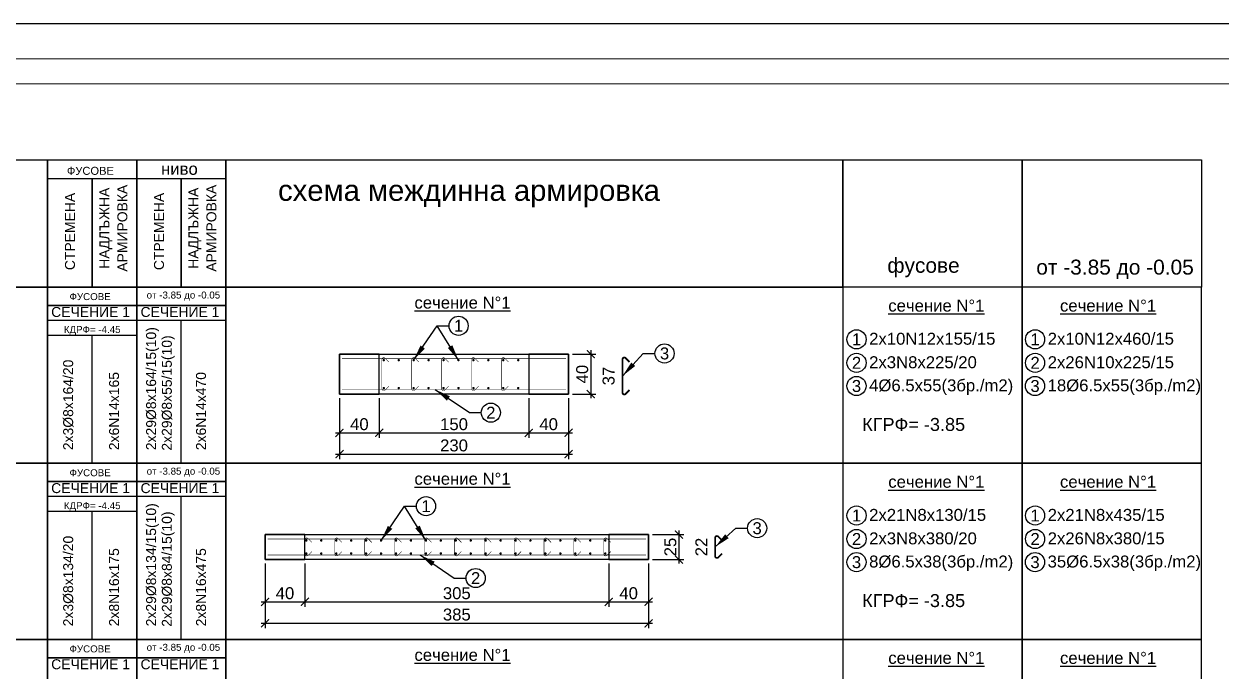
# Model space of a CAD drawing. Header units: millimetres. Extents: x 879 to 91735, y -13728 to 454.
# Drawn here: x 10263 to 11465, y -11378 to -10728 of the extents above; entities that cross this region are included whole.
import ezdxf
from ezdxf.enums import TextEntityAlignment as Align

# ---------------------------------------------------------------- set-up
doc = ezdxf.new("R2010")
doc.units = ezdxf.units.MM
doc.layers.add('0_txt', color=7, linetype='Continuous', lineweight=18)
doc.layers.add('TABLICA', color=40, linetype='Continuous', lineweight=30)
for name, color, linetype in [('1K_SHA', 134, 'Continuous'), ('k_arm', 40, 'Continuous'), ('k_dim_arm', 54, 'Continuous'), ('k_nadpisi', 8, 'Continuous')]:
    doc.layers.add(name, color=color, linetype=linetype)
doc.styles.add('ARIAL', font='ARIAL.TTF')
doc.styles.get("Standard").update_dxf_attribs({"font": 'TAHOMA.TTF'})
doc.dimstyles.new('k_', dxfattribs={"dimscale": 4, "dimtxt": 3, "dimasz": 2, "dimexe": 1.25, "dimexo": 1, "dimtad": 1, "dimdec": 1, "dimrnd": 0.5, "dimtxsty": 'Standard', "dimblk": 'ARCHTICK', "dimcen": 2.5, "dimdle": 1, "dimclrd": 8, "dimclre": 8, "dimclrt": 256, "dimadec": 1, "dimazin": 0, "dimtfac": 1, "dimtdec": 1, "dimtix": 1, "dimtmove": 0, "dimatfit": 3, "dimfxl": 0, "dimarcsym": 0})
doc.dimstyles.new('k_arm 1', dxfattribs={"dimscale": 5, "dimtxt": 2.4, "dimasz": 1.125, "dimexe": 1.25, "dimexo": 1.2, "dimgap": 1.6, "dimtad": 1, "dimdec": 0, "dimrnd": 0.5, "dimtxsty": 'Standard', "dimblk": 'ARCHTICK', "dimcen": 2.5, "dimse1": 1, "dimse2": 1, "dimsd1": 1, "dimsd2": 1, "dimclrd": 9, "dimclre": 8, "dimclrt": 256, "dimadec": 1, "dimazin": 0, "dimtfac": 1, "dimtdec": 0, "dimtix": 1, "dimtofl": 0, "dimtmove": 2, "dimatfit": 3, "dimfxl": 0, "dimarcsym": 0})
doc.dimstyles.new('k_zoni', dxfattribs={"dimscale": 4, "dimtxt": 2.5, "dimasz": 4, "dimexe": 0, "dimexo": 0, "dimtad": 1, "dimdec": 1, "dimrnd": 1, "dimtxsty": 'Standard', "dimcen": 2.5, "dimse1": 1, "dimse2": 1, "dimclrd": 256, "dimclre": 8, "dimclrt": 256, "dimadec": 1, "dimazin": 0, "dimtfac": 1, "dimtdec": 1, "dimtix": 1, "dimtmove": 0, "dimatfit": 3, "dimfxl": 0, "dimarcsym": 0})

# ---------------------------------------------------------------- blocks, each defined once
blk = doc.blocks.new('_ARCHTICK')
at = {"color": 0, "linetype": 'ByBlock', "const_width": 0.15}
blk.add_lwpolyline([(-0.5, -0.5), (0.5, 0.5)], dxfattribs=at)
blk = doc.blocks.new('*D1333')
at = {"layer": 'Defpoints', "color": 0}
for p in [(10579.9, -11099.8), (10809.9, -11099.8), (10809.9, -11160)]:
    blk.add_point(p, dxfattribs=at)
at = {"layer": 'k_nadpisi', "color": 8, "lineweight": -2}
for p, q in [((10579.9, -11103.8), (10579.9, -11165)), ((10809.9, -11103.8), (10809.9, -11165)), ((10575.9, -11160), (10813.9, -11160))]:
    blk.add_line(p, q, dxfattribs=at)
at = {"layer": 'k_nadpisi', "color": 8, "lineweight": -2, "xscale": 8, "yscale": 8, "zscale": 8, "rotation": 180}
blk.add_blockref('_ARCHTICK', (10579.9, -11160), dxfattribs=at)
at = {"layer": 'k_nadpisi', "color": 8, "lineweight": -2, "xscale": 8, "yscale": 8, "zscale": 8}
blk.add_blockref('_ARCHTICK', (10809.9, -11160), dxfattribs=at)
at = {"layer": 'k_nadpisi', "insert": (10694.9, -11151.4), "char_height": 12, "attachment_point": 5, "style": 'ARIAL'}
blk.add_mtext('230', dxfattribs=at)
blk = doc.blocks.new('*D1334')
at = {"layer": 'Defpoints', "color": 0}
for p in [(10579.9, -11099.8), (10619.9, -11099.8), (10619.9, -11138.7)]:
    blk.add_point(p, dxfattribs=at)
at = {"layer": 'k_nadpisi', "color": 8, "lineweight": -2}
for p, q in [((10579.9, -11103.8), (10579.9, -11143.7)), ((10619.9, -11103.8), (10619.9, -11143.7)), ((10575.9, -11138.7), (10623.9, -11138.7))]:
    blk.add_line(p, q, dxfattribs=at)
at = {"layer": 'k_nadpisi', "color": 8, "lineweight": -2, "xscale": 8, "yscale": 8, "zscale": 8, "rotation": 180}
blk.add_blockref('_ARCHTICK', (10579.9, -11138.7), dxfattribs=at)
at = {"layer": 'k_nadpisi', "color": 8, "lineweight": -2, "xscale": 8, "yscale": 8, "zscale": 8}
blk.add_blockref('_ARCHTICK', (10619.9, -11138.7), dxfattribs=at)
at = {"layer": 'k_nadpisi', "insert": (10599.9, -11130.1), "char_height": 12, "attachment_point": 5, "style": 'ARIAL'}
blk.add_mtext('40', dxfattribs=at)
blk = doc.blocks.new('*D1335')
at = {"layer": 'Defpoints', "color": 0}
for p in [(10619.9, -11099.8), (10769.9, -11099.8), (10769.9, -11138.7)]:
    blk.add_point(p, dxfattribs=at)
at = {"layer": 'k_nadpisi', "color": 8, "lineweight": -2}
for p, q in [((10619.9, -11103.8), (10619.9, -11143.7)), ((10769.9, -11103.8), (10769.9, -11143.7)), ((10615.9, -11138.7), (10773.9, -11138.7))]:
    blk.add_line(p, q, dxfattribs=at)
at = {"layer": 'k_nadpisi', "color": 8, "lineweight": -2, "xscale": 8, "yscale": 8, "zscale": 8, "rotation": 180}
blk.add_blockref('_ARCHTICK', (10619.9, -11138.7), dxfattribs=at)
at = {"layer": 'k_nadpisi', "color": 8, "lineweight": -2, "xscale": 8, "yscale": 8, "zscale": 8}
blk.add_blockref('_ARCHTICK', (10769.9, -11138.7), dxfattribs=at)
at = {"layer": 'k_nadpisi', "insert": (10694.9, -11130.1), "char_height": 12, "attachment_point": 5, "style": 'ARIAL'}
blk.add_mtext('150', dxfattribs=at)
blk = doc.blocks.new('*D1336')
at = {"layer": 'Defpoints', "color": 0}
for p in [(10769.9, -11099.8), (10809.9, -11099.8), (10809.9, -11138.7)]:
    blk.add_point(p, dxfattribs=at)
at = {"layer": 'k_nadpisi', "color": 8, "lineweight": -2}
for p, q in [((10769.9, -11103.8), (10769.9, -11143.7)), ((10809.9, -11103.8), (10809.9, -11143.7)), ((10765.9, -11138.7), (10813.9, -11138.7))]:
    blk.add_line(p, q, dxfattribs=at)
at = {"layer": 'k_nadpisi', "color": 8, "lineweight": -2, "xscale": 8, "yscale": 8, "zscale": 8, "rotation": 180}
blk.add_blockref('_ARCHTICK', (10769.9, -11138.7), dxfattribs=at)
at = {"layer": 'k_nadpisi', "color": 8, "lineweight": -2, "xscale": 8, "yscale": 8, "zscale": 8}
blk.add_blockref('_ARCHTICK', (10809.9, -11138.7), dxfattribs=at)
at = {"layer": 'k_nadpisi', "insert": (10789.9, -11130.1), "char_height": 12, "attachment_point": 5, "style": 'ARIAL'}
blk.add_mtext('40', dxfattribs=at)
blk = doc.blocks.new('*D1342')
at = {"layer": 'Defpoints', "color": 0}
for p in [(10865.9, -11063.2), (10864.2, -11100.2), (10865.9, -11100.2)]:
    blk.add_point(p, dxfattribs=at)
at = {"layer": 'k_nadpisi', "insert": (10850.1, -11081.7), "char_height": 12, "attachment_point": 5, "rotation": 90, "style": 'ARIAL'}
blk.add_mtext('37', dxfattribs=at)
blk = doc.blocks.new('*D1343')
at = {"layer": 'Defpoints', "color": 0}
for p in [(10809.9, -11059.8), (10809.9, -11099.8), (10832.2, -11099.8)]:
    blk.add_point(p, dxfattribs=at)
at = {"layer": 'k_nadpisi', "color": 8, "lineweight": -2}
for p, q in [((10813.9, -11059.8), (10837.2, -11059.8)), ((10832.2, -11055.8), (10832.2, -11103.8)), ((10813.9, -11099.8), (10837.2, -11099.8))]:
    blk.add_line(p, q, dxfattribs=at)
at = {"layer": 'k_nadpisi', "color": 8, "lineweight": -2, "xscale": 8, "yscale": 8, "zscale": 8}
for p, rotation in [((10832.2, -11059.8), 90), ((10832.2, -11099.8), 270)]:
    blk.add_blockref('_ARCHTICK', p, dxfattribs=dict(at, rotation=rotation))
at = {"layer": 'k_nadpisi', "insert": (10823.6, -11079.8), "char_height": 12, "attachment_point": 5, "rotation": 90, "style": 'ARIAL'}
blk.add_mtext('40', dxfattribs=at)
blk = doc.blocks.new('*D1368')
at = {"layer": 'Defpoints', "color": 0}
for p in [(10505.2, -11265.8), (10545.2, -11265.8), (10545.2, -11308.3)]:
    blk.add_point(p, dxfattribs=at)
at = {"layer": 'k_nadpisi', "color": 8, "lineweight": -2}
for p, q in [((10505.2, -11269.8), (10505.2, -11313.3)), ((10545.2, -11269.8), (10545.2, -11313.3)), ((10501.2, -11308.3), (10549.2, -11308.3))]:
    blk.add_line(p, q, dxfattribs=at)
at = {"layer": 'k_nadpisi', "color": 8, "lineweight": -2, "xscale": 8, "yscale": 8, "zscale": 8, "rotation": 180}
blk.add_blockref('_ARCHTICK', (10505.2, -11308.3), dxfattribs=at)
at = {"layer": 'k_nadpisi', "color": 8, "lineweight": -2, "xscale": 8, "yscale": 8, "zscale": 8}
blk.add_blockref('_ARCHTICK', (10545.2, -11308.3), dxfattribs=at)
at = {"layer": 'k_nadpisi', "insert": (10525.2, -11299.7), "char_height": 12, "attachment_point": 5, "style": 'ARIAL'}
blk.add_mtext('40', dxfattribs=at)
blk = doc.blocks.new('*D1369')
at = {"layer": 'Defpoints', "color": 0}
for p in [(10545.2, -11265.8), (10850.2, -11265.8), (10850.2, -11308.3)]:
    blk.add_point(p, dxfattribs=at)
at = {"layer": 'k_nadpisi', "color": 8, "lineweight": -2}
for p, q in [((10545.2, -11269.8), (10545.2, -11313.3)), ((10850.2, -11269.8), (10850.2, -11313.3)), ((10541.2, -11308.3), (10854.2, -11308.3))]:
    blk.add_line(p, q, dxfattribs=at)
at = {"layer": 'k_nadpisi', "color": 8, "lineweight": -2, "xscale": 8, "yscale": 8, "zscale": 8, "rotation": 180}
blk.add_blockref('_ARCHTICK', (10545.2, -11308.3), dxfattribs=at)
at = {"layer": 'k_nadpisi', "color": 8, "lineweight": -2, "xscale": 8, "yscale": 8, "zscale": 8}
blk.add_blockref('_ARCHTICK', (10850.2, -11308.3), dxfattribs=at)
at = {"layer": 'k_nadpisi', "insert": (10697.7, -11299.7), "char_height": 12, "attachment_point": 5, "style": 'ARIAL'}
blk.add_mtext('305', dxfattribs=at)
blk = doc.blocks.new('*D1370')
at = {"layer": 'Defpoints', "color": 0}
for p in [(10850.2, -11265.8), (10890.2, -11265.8), (10890.2, -11308.3)]:
    blk.add_point(p, dxfattribs=at)
at = {"layer": 'k_nadpisi', "color": 8, "lineweight": -2}
for p, q in [((10850.2, -11269.8), (10850.2, -11313.3)), ((10890.2, -11269.8), (10890.2, -11313.3)), ((10846.2, -11308.3), (10894.2, -11308.3))]:
    blk.add_line(p, q, dxfattribs=at)
at = {"layer": 'k_nadpisi', "color": 8, "lineweight": -2, "xscale": 8, "yscale": 8, "zscale": 8, "rotation": 180}
blk.add_blockref('_ARCHTICK', (10850.2, -11308.3), dxfattribs=at)
at = {"layer": 'k_nadpisi', "color": 8, "lineweight": -2, "xscale": 8, "yscale": 8, "zscale": 8}
blk.add_blockref('_ARCHTICK', (10890.2, -11308.3), dxfattribs=at)
at = {"layer": 'k_nadpisi', "insert": (10870.2, -11299.7), "char_height": 12, "attachment_point": 5, "style": 'ARIAL'}
blk.add_mtext('40', dxfattribs=at)
blk = doc.blocks.new('*D1371')
at = {"layer": 'Defpoints', "color": 0}
for p in [(10505.2, -11265.8), (10890.2, -11265.8), (10890.2, -11329.8)]:
    blk.add_point(p, dxfattribs=at)
at = {"layer": 'k_nadpisi', "color": 8, "lineweight": -2}
for p, q in [((10505.2, -11269.8), (10505.2, -11334.8)), ((10890.2, -11269.8), (10890.2, -11334.8)), ((10501.2, -11329.8), (10894.2, -11329.8))]:
    blk.add_line(p, q, dxfattribs=at)
at = {"layer": 'k_nadpisi', "color": 8, "lineweight": -2, "xscale": 8, "yscale": 8, "zscale": 8, "rotation": 180}
blk.add_blockref('_ARCHTICK', (10505.2, -11329.8), dxfattribs=at)
at = {"layer": 'k_nadpisi', "color": 8, "lineweight": -2, "xscale": 8, "yscale": 8, "zscale": 8}
blk.add_blockref('_ARCHTICK', (10890.2, -11329.8), dxfattribs=at)
at = {"layer": 'k_nadpisi', "insert": (10697.7, -11321.1), "char_height": 12, "attachment_point": 5, "style": 'ARIAL'}
blk.add_mtext('385', dxfattribs=at)
blk = doc.blocks.new('*D1372')
at = {"layer": 'Defpoints', "color": 0}
for p in [(10890.2, -11240.8), (10890.2, -11265.8), (10920.7, -11265.8)]:
    blk.add_point(p, dxfattribs=at)
at = {"layer": 'k_nadpisi', "color": 8, "lineweight": -2}
for p, q in [((10894.2, -11240.8), (10925.7, -11240.8)), ((10920.7, -11236.8), (10920.7, -11269.8)), ((10894.2, -11265.8), (10925.7, -11265.8))]:
    blk.add_line(p, q, dxfattribs=at)
at = {"layer": 'k_nadpisi', "color": 8, "lineweight": -2, "xscale": 8, "yscale": 8, "zscale": 8}
for p, rotation in [((10920.7, -11240.8), 90), ((10920.7, -11265.8), 270)]:
    blk.add_blockref('_ARCHTICK', p, dxfattribs=dict(at, rotation=rotation))
at = {"layer": 'k_nadpisi', "insert": (10912.1, -11253.3), "char_height": 12, "attachment_point": 5, "rotation": 90, "style": 'ARIAL'}
blk.add_mtext('25', dxfattribs=at)
blk = doc.blocks.new('*D1373')
at = {"layer": 'Defpoints', "color": 0}
for p in [(10958.8, -11242.3), (10957.2, -11264.3), (10958.8, -11264.3)]:
    blk.add_point(p, dxfattribs=at)
at = {"layer": 'k_nadpisi', "insert": (10943.2, -11253.3), "char_height": 12, "attachment_point": 5, "rotation": 90, "style": 'ARIAL'}
blk.add_mtext('22', dxfattribs=at)

msp = doc.modelspace()

# ---------------------------------------------------------------- linework, layer by layer
at = {"layer": '0_txt'}
msp.add_lwpolyline([(7612.993, -13693.429), (13863.775, -13693.429), (13863.775, -10763.429), (7612.993, -10763.429), (7612.993, -13693.429)], dxfattribs=at)
msp.add_lwpolyline([(7637.993, -13668.429), (13838.775, -13668.429), (13838.775, -10788.429), (7637.993, -10788.429)], close=True, dxfattribs=at)
at = {"layer": '1K_SHA'}
for points in [[(10579.86, -11059.773), (10809.86, -11059.773), (10809.86, -11099.773), (10579.86, -11099.773), (10579.86, -11059.773)], [(10505.225, -11240.757), (10890.225, -11240.757), (10890.225, -11265.757), (10505.225, -11265.757), (10505.225, -11240.757)]]:
    msp.add_lwpolyline(points, dxfattribs=at)
for points in [[(10579.86, -11099.773), (10619.86, -11099.773), (10619.86, -11059.773), (10579.86, -11059.773)], [(10769.86, -11099.773), (10809.86, -11099.773), (10809.86, -11059.773), (10769.86, -11059.773)], [(10505.225, -11265.757), (10545.225, -11265.757), (10545.225, -11240.757), (10505.225, -11240.757)], [(10850.225, -11265.757), (10890.225, -11265.757), (10890.225, -11240.757), (10850.225, -11240.757)]]:
    msp.add_lwpolyline(points, close=True, dxfattribs=at)
at = {"layer": 'k_arm', "color": 2, "const_width": 0.5}
for points in [[(10582.36, -11064.273), (10807.36, -11064.283)], [(10582.36, -11095.274), (10807.36, -11095.264)], [(10507.725, -11245.257), (10887.725, -11245.267)], [(10507.725, -11261.258), (10887.725, -11261.248)]]:
    msp.add_lwpolyline(points, dxfattribs=at)
for points in [[(10629.511, -11091.865), (10625.653, -11095.724, -0.66817864), (10622.452, -11094.398), (10622.452, -11065.148, -0.66817864), (10625.653, -11063.823), (10629.511, -11067.681)], [(10659.511, -11091.865), (10655.653, -11095.724, -0.66817864), (10652.452, -11094.398), (10652.452, -11065.148, -0.66817864), (10655.653, -11063.823), (10659.511, -11067.681)], [(10689.511, -11091.865), (10685.653, -11095.724, -0.66817864), (10682.452, -11094.398), (10682.452, -11065.148, -0.66817864), (10685.653, -11063.823), (10689.511, -11067.681)], [(10719.511, -11091.865), (10715.653, -11095.724, -0.66817864), (10712.452, -11094.398), (10712.452, -11065.148, -0.66817864), (10715.653, -11063.823), (10719.511, -11067.681)], [(10749.511, -11091.865), (10745.653, -11095.724, -0.66817864), (10742.452, -11094.398), (10742.452, -11065.148, -0.66817864), (10745.653, -11063.823), (10749.511, -11067.681)], [(10552.284, -11257.811), (10548.425, -11261.67, -0.66817864), (10545.225, -11260.344), (10545.225, -11246.094, -0.66817864), (10548.425, -11244.768), (10552.284, -11248.627)], [(10582.284, -11257.811), (10578.425, -11261.67, -0.66817864), (10575.225, -11260.344), (10575.225, -11246.094, -0.66817864), (10578.425, -11244.768), (10582.284, -11248.627)], [(10612.284, -11257.811), (10608.425, -11261.67, -0.66817864), (10605.225, -11260.344), (10605.225, -11246.094, -0.66817864), (10608.425, -11244.768), (10612.284, -11248.627)], [(10642.284, -11257.811), (10638.425, -11261.67, -0.66817864), (10635.225, -11260.344), (10635.225, -11246.094, -0.66817864), (10638.425, -11244.768), (10642.284, -11248.627)], [(10672.284, -11257.811), (10668.425, -11261.67, -0.66817864), (10665.225, -11260.344), (10665.225, -11246.094, -0.66817864), (10668.425, -11244.768), (10672.284, -11248.627)], [(10702.284, -11257.811), (10698.425, -11261.67, -0.66817864), (10695.225, -11260.344), (10695.225, -11246.094, -0.66817864), (10698.425, -11244.768), (10702.284, -11248.627)], [(10732.284, -11257.811), (10728.425, -11261.67, -0.66817864), (10725.225, -11260.344), (10725.225, -11246.094, -0.66817864), (10728.425, -11244.768), (10732.284, -11248.627)], [(10762.284, -11257.811), (10758.425, -11261.67, -0.66817864), (10755.225, -11260.344), (10755.225, -11246.094, -0.66817864), (10758.425, -11244.768), (10762.284, -11248.627)], [(10792.284, -11257.811), (10788.425, -11261.67, -0.66817864), (10785.225, -11260.344), (10785.225, -11246.094, -0.66817864), (10788.425, -11244.768), (10792.284, -11248.627)], [(10822.284, -11257.811), (10818.425, -11261.67, -0.66817864), (10815.225, -11260.344), (10815.225, -11246.094, -0.66817864), (10818.425, -11244.768), (10822.284, -11248.627)], [(10852.284, -11257.811), (10848.425, -11261.67, -0.66817864), (10845.225, -11260.344), (10845.225, -11246.094, -0.66817864), (10848.425, -11244.768), (10852.284, -11248.627)]]:
    msp.add_lwpolyline(points, format="xyb", dxfattribs=at)
at = {"layer": 'k_arm', "const_width": 1.2, "flags": 128}
for points in [[(10623.766, -11065.773, 1), (10624.966, -11065.773, 1)], [(10638.766, -11065.773, 1), (10639.966, -11065.773, 1)], [(10653.766, -11065.773, 1), (10654.966, -11065.773, 1)], [(10668.766, -11065.773, 1), (10669.966, -11065.773, 1)], [(10683.766, -11065.773, 1), (10684.966, -11065.773, 1)], [(10698.766, -11065.773, 1), (10699.966, -11065.773, 1)], [(10713.766, -11065.773, 1), (10714.966, -11065.773, 1)], [(10728.766, -11065.773, 1), (10729.966, -11065.773, 1)], [(10743.766, -11065.773, 1), (10744.966, -11065.773, 1)], [(10758.766, -11065.773, 1), (10759.966, -11065.773, 1)], [(10623.766, -11093.773, -1), (10624.966, -11093.773, -1)], [(10638.766, -11093.773, -1), (10639.966, -11093.773, -1)], [(10653.766, -11093.773, -1), (10654.966, -11093.773, -1)], [(10668.766, -11093.773, -1), (10669.966, -11093.773, -1)], [(10683.766, -11093.773, -1), (10684.966, -11093.773, -1)], [(10698.766, -11093.773, -1), (10699.966, -11093.773, -1)], [(10713.766, -11093.773, -1), (10714.966, -11093.773, -1)], [(10728.766, -11093.773, -1), (10729.966, -11093.773, -1)], [(10743.766, -11093.773, -1), (10744.966, -11093.773, -1)], [(10758.766, -11093.773, -1), (10759.966, -11093.773, -1)], [(10546.056, -11246.757, 1), (10547.256, -11246.757, 1)], [(10561.056, -11246.757, 1), (10562.256, -11246.757, 1)], [(10576.056, -11246.757, 1), (10577.256, -11246.757, 1)], [(10591.056, -11246.757, 1), (10592.256, -11246.757, 1)], [(10606.056, -11246.757, 1), (10607.256, -11246.757, 1)], [(10621.056, -11246.757, 1), (10622.256, -11246.757, 1)], [(10636.056, -11246.757, 1), (10637.256, -11246.757, 1)], [(10651.056, -11246.757, 1), (10652.256, -11246.757, 1)], [(10666.056, -11246.757, 1), (10667.256, -11246.757, 1)], [(10681.056, -11246.757, 1), (10682.256, -11246.757, 1)], [(10696.056, -11246.757, 1), (10697.256, -11246.757, 1)], [(10711.056, -11246.757, 1), (10712.256, -11246.757, 1)], [(10726.056, -11246.757, 1), (10727.256, -11246.757, 1)], [(10741.056, -11246.757, 1), (10742.256, -11246.757, 1)], [(10756.056, -11246.757, 1), (10757.256, -11246.757, 1)], [(10771.056, -11246.757, 1), (10772.256, -11246.757, 1)], [(10786.056, -11246.757, 1), (10787.256, -11246.757, 1)], [(10801.056, -11246.757, 1), (10802.256, -11246.757, 1)], [(10816.056, -11246.757, 1), (10817.256, -11246.757, 1)], [(10831.056, -11246.757, 1), (10832.256, -11246.757, 1)], [(10846.056, -11246.757, 1), (10847.256, -11246.757, 1)], [(10546.056, -11259.757, -1), (10547.256, -11259.757, -1)], [(10561.056, -11259.757, -1), (10562.256, -11259.757, -1)], [(10576.056, -11259.757, -1), (10577.256, -11259.757, -1)], [(10591.056, -11259.757, -1), (10592.256, -11259.757, -1)], [(10606.056, -11259.757, -1), (10607.256, -11259.757, -1)], [(10621.056, -11259.757, -1), (10622.256, -11259.757, -1)], [(10636.056, -11259.757, -1), (10637.256, -11259.757, -1)], [(10651.056, -11259.757, -1), (10652.256, -11259.757, -1)], [(10666.056, -11259.757, -1), (10667.256, -11259.757, -1)], [(10681.056, -11259.757, -1), (10682.256, -11259.757, -1)], [(10696.056, -11259.757, -1), (10697.256, -11259.757, -1)], [(10711.056, -11259.757, -1), (10712.256, -11259.757, -1)], [(10726.056, -11259.757, -1), (10727.256, -11259.757, -1)], [(10741.056, -11259.757, -1), (10742.256, -11259.757, -1)], [(10756.056, -11259.757, -1), (10757.256, -11259.757, -1)], [(10771.056, -11259.757, -1), (10772.256, -11259.757, -1)], [(10786.056, -11259.757, -1), (10787.256, -11259.757, -1)], [(10801.056, -11259.757, -1), (10802.256, -11259.757, -1)], [(10816.056, -11259.757, -1), (10817.256, -11259.757, -1)], [(10831.056, -11259.757, -1), (10832.256, -11259.757, -1)], [(10846.056, -11259.757, -1), (10847.256, -11259.757, -1)]]:
    msp.add_lwpolyline(points, format="xyb", close=True, dxfattribs=at)
at = {"layer": 'k_dim_arm', "const_width": 1.75, "flags": 128}
for points in [[(10871.07, -11095.773), (10867.212, -11099.632, -0.66817864), (10864.011, -11098.306), (10864.011, -11065.056, -0.66817864), (10867.212, -11063.731), (10871.07, -11067.589)], [(10964.027, -11259.849), (10960.168, -11263.708, -0.66817864), (10956.967, -11262.382), (10956.967, -11244.132, -0.66817864), (10960.168, -11242.806), (10964.027, -11246.665)]]:
    msp.add_lwpolyline(points, format="xyb", dxfattribs=at)
at = {"layer": 'k_dim_arm'}
for centre in [(10699.503, -11031.299), (11098.986, -11044.906), (11278.203, -11044.906), (10906.216, -11059.036), (11098.986, -11068.47), (11278.203, -11068.47), (11098.924, -11091.697), (11278.141, -11091.697), (10731.833, -11118.448), (10666.794, -11212.283), (11098.986, -11221.653), (11278.203, -11221.653), (10999.173, -11234.379), (11098.986, -11245.217), (11278.203, -11245.217), (11098.924, -11268.444), (11278.141, -11268.444), (10716.594, -11284.432)]:
    msp.add_circle(centre, 9.6, dxfattribs=at)
at = {"layer": 'k_nadpisi'}
for p, q in [((10286.96, -10864.677), (10376.333, -10864.677)), ((10376.333, -10864.677), (10465.705, -10864.677)), ((10286.96, -10883.412), (10331.647, -10883.412)), ((10331.647, -10883.412), (10376.333, -10883.412)), ((10331.647, -10883.412), (10331.647, -10993.299)), ((10331.647, -10992.563), (10331.647, -10883.412)), ((10376.333, -10883.412), (10421.019, -10883.412)), ((10421.019, -10883.412), (10421.019, -10992.563)), ((10421.019, -10883.412), (10465.705, -10883.412)), ((10421.019, -10992.563), (10421.019, -10883.412)), ((10465.705, -11025.906), (10286.96, -11025.906)), ((10421.019, -11169.31), (10421.019, -11025.906)), ((10376.333, -11040.906), (10286.96, -11040.906)), ((10331.647, -11169.31), (10331.647, -11040.906)), ((10465.705, -11202.652), (10286.96, -11202.652)), ((10421.019, -11346.057), (10421.019, -11202.652)), ((10376.333, -11217.652), (10286.96, -11217.652)), ((10331.647, -11346.057), (10331.647, -11217.652))]:
    msp.add_line(p, q, dxfattribs=at)
for points in [[(9550.406, -10864.677), (10286.96, -10864.677), (10286.96, -10992.563), (9550.406, -10992.563)], [(10376.333, -10992.563), (10286.96, -10992.563), (10286.96, -10864.677), (10376.333, -10864.677)], [(10465.705, -10992.563), (10376.333, -10992.563), (10376.333, -10864.677), (10465.705, -10864.677)], [(10465.705, -10864.677), (11085.09, -10864.677), (11085.09, -10992.563), (10465.705, -10992.563)], [(11265.09, -10992.563), (11085.09, -10992.563), (11085.09, -10864.677), (11265.09, -10864.677)], [(11445.09, -10992.563), (11265.09, -10992.563), (11265.09, -10864.677), (11445.09, -10864.677)], [(9550.406, -10992.563), (10286.96, -10992.563), (10286.96, -11169.31), (9550.406, -11169.31)], [(10286.96, -10992.563), (10376.333, -10992.563), (10376.333, -11010.906), (10286.96, -11010.906)], [(10376.333, -10992.563), (10465.705, -10992.563), (10465.705, -11010.906), (10376.333, -11010.906)], [(10465.705, -10992.563), (11085.09, -10992.563), (11085.09, -11169.31), (10465.705, -11169.31)], [(11085.09, -11169.31), (11265.09, -11169.31), (11265.09, -10992.563), (11085.09, -10992.563)], [(11265.09, -11169.31), (11445.09, -11169.31), (11445.09, -10992.563), (11265.09, -10992.563)], [(10286.96, -11010.906), (10376.333, -11010.906), (10376.333, -11169.31), (10286.96, -11169.31)], [(10376.333, -11010.906), (10465.705, -11010.906), (10465.705, -11169.31), (10376.333, -11169.31)], [(9550.406, -11169.31), (10286.96, -11169.31), (10286.96, -11346.057), (9550.406, -11346.057)], [(10286.96, -11169.31), (10376.333, -11169.31), (10376.333, -11187.652), (10286.96, -11187.652)], [(10376.333, -11169.31), (10465.705, -11169.31), (10465.705, -11187.652), (10376.333, -11187.652)], [(10465.705, -11169.31), (11085.09, -11169.31), (11085.09, -11346.057), (10465.705, -11346.057)], [(11085.09, -11346.057), (11265.09, -11346.057), (11265.09, -11169.31), (11085.09, -11169.31)], [(11265.09, -11346.057), (11445.09, -11346.057), (11445.09, -11169.31), (11265.09, -11169.31)], [(10286.96, -11187.652), (10376.333, -11187.652), (10376.333, -11346.057), (10286.96, -11346.057)], [(10376.333, -11187.652), (10465.705, -11187.652), (10465.705, -11346.057), (10376.333, -11346.057)], [(9550.406, -11346.057), (10286.96, -11346.057), (10286.96, -11808.709), (9550.406, -11808.709)], [(10286.96, -11346.057), (10376.333, -11346.057), (10376.333, -11364.399), (10286.96, -11364.399)], [(10376.333, -11346.057), (10465.705, -11346.057), (10465.705, -11364.399), (10376.333, -11364.399)], [(10465.705, -11346.057), (11085.09, -11346.057), (11085.09, -11808.709), (10465.705, -11808.709)], [(11085.09, -11808.709), (11265.09, -11808.709), (11265.09, -11346.057), (11085.09, -11346.057)], [(11265.09, -11808.709), (11445.09, -11808.709), (11445.09, -11346.057), (11265.09, -11346.057)], [(10286.96, -11364.399), (10376.333, -11364.399), (10376.333, -11808.709), (10286.96, -11808.709)], [(10376.333, -11364.399), (10465.705, -11364.399), (10465.705, -11808.709), (10376.333, -11808.709)]]:
    msp.add_lwpolyline(points, close=True, dxfattribs=at)
for points in [[(10376.333, -11025.373), (10376.333, -11169.31), (10286.96, -11169.31), (10286.96, -10992.563)], [(10376.333, -11202.12), (10376.333, -11346.057), (10286.96, -11346.057), (10286.96, -11169.31)], [(10376.333, -11378.866), (10376.333, -11808.709), (10286.96, -11808.709), (10286.96, -11346.057)]]:
    msp.add_lwpolyline(points, dxfattribs=at)
at = {"layer": 'TABLICA'}
msp.add_lwpolyline([(7527.993, -13728.429), (13898.775, -13728.429), (13898.775, -10728.429), (7527.993, -10728.429)], close=True, dxfattribs=at)

# ---------------------------------------------------------------- texts
at = {"layer": 'k_dim_arm', "style": 'ARIAL'}
for s, p in [('1', (10699.503, -11031.299)), ('1', (11098.986, -11044.906)), ('1', (11278.203, -11044.906)), ('3', (10906.216, -11059.036)), ('2', (11098.986, -11068.47)), ('2', (11278.203, -11068.47)), ('3', (11098.924, -11091.697)), ('3', (11278.141, -11091.697)), ('2', (10731.833, -11118.497)), ('1', (10666.794, -11212.283)), ('1', (11098.986, -11221.653)), ('1', (11278.203, -11221.653)), ('3', (10999.173, -11234.379)), ('2', (11098.986, -11245.217)), ('2', (11278.203, -11245.217)), ('3', (11098.924, -11268.444)), ('3', (11278.141, -11268.444)), ('2', (10716.594, -11284.481))]:
    msp.add_text(s, height=12, dxfattribs=at).set_placement(p, align=Align.MIDDLE_CENTER)
for s, p in [('2x10N12x155/15', (11111.631, -11050.282)), ('2x10N12x460/15', (11290.848, -11050.282)), ('2x3N8x225/20', (11111.631, -11073.846)), ('2x26N10x225/15', (11290.848, -11073.846)), ('4%%C6.5x55(3бр./m2)', (11111.569, -11097.073)), ('18%%C6.5x55(3бр./m2)', (11290.786, -11097.073)), ('2x21N8x130/15', (11111.631, -11227.029)), ('2x21N8x435/15', (11290.848, -11227.029)), ('2x3N8x380/20', (11111.631, -11250.592)), ('2x26N8x380/15', (11290.848, -11250.592)), ('8%%C6.5x38(3бр./m2)', (11111.569, -11273.819)), ('35%%C6.5x38(3бр./m2)', (11290.786, -11273.819))]:
    msp.add_text(s, height=12, dxfattribs=at).set_placement(p)
at = {"layer": 'k_nadpisi', "style": 'ARIAL'}
for s, height, p in [('ФУСОВЕ', 8, (10329.891, -10879.816)), ('ниво', 12, (10419.263, -10879.816)), ('ФУСОВЕ', 7, (10329.606, -11005.514)), (' от -3.85 до -0.05', 7, (10421.903, -11003.942)), ('%%uсечение N%%d1', 12, (10703.419, -11014.033)), ('%%uсечение N%%d1', 12, (11179.076, -11017.039)), ('%%uсечение N%%d1', 12, (11351.457, -11017.039)), ('СЕЧЕНИЕ 1', 10, (10330.071, -11022.436)), ('СЕЧЕНИЕ 1', 10, (10419.785, -11022.436)), ('ФУСОВЕ', 7, (10329.606, -11182.261)), (' от -3.85 до -0.05', 7, (10421.903, -11180.689)), ('%%uсечение N%%d1', 12, (10703.419, -11190.779)), ('%%uсечение N%%d1', 12, (11179.076, -11193.785)), ('%%uсечение N%%d1', 12, (11351.457, -11193.785)), ('СЕЧЕНИЕ 1', 10, (10330.071, -11199.183)), ('СЕЧЕНИЕ 1', 10, (10419.785, -11199.183)), ('ФУСОВЕ', 7, (10329.606, -11359.007)), (' от -3.85 до -0.05', 7, (10421.903, -11357.435)), ('%%uсечение N%%d1', 12, (10703.419, -11367.526)), ('СЕЧЕНИЕ 1', 10, (10330.071, -11375.929)), ('СЕЧЕНИЕ 1', 10, (10419.785, -11375.929)), ('%%uсечение N%%d1', 12, (11179.076, -11370.532)), ('%%Uсечение N%%D1', 12, (11351.457, -11370.532))]:
    msp.add_text(s, height=height, dxfattribs=at).set_placement(p, align=Align.CENTER)
for s, p in [('СТРЕМЕНА', (10314.369, -10936.673)), ('НАДЛЪЖНА', (10348.966, -10933.373)), ('АРМИРОВКА', (10366.966, -10933.373)), ('СТРЕМЕНА', (10403.742, -10936.673)), ('НАДЛЪЖНА', (10438.338, -10933.373)), ('АРМИРОВКА', (10456.338, -10933.373)), ('2x29%%C8x164/15(10)', (10395.815, -11094.373)), ('2x29%%C8x55/15(10)', (10411.614, -11098.716)), ('2x3%%C8x164/20', (10312.566, -11110.679)), ('2x6N14x165', (10358.625, -11116.894)), ('2x6N14x470', (10445.906, -11116.894)), ('2x29%%C8x134/15(10)', (10395.815, -11271.12)), ('2x29%%C8x84/15(10)', (10411.614, -11275.462)), ('2x3%%C8x134/20', (10312.566, -11287.426)), ('2x8N16x175', (10358.625, -11293.64)), ('2x8N16x475', (10445.906, -11293.64))]:
    msp.add_text(s, height=10, rotation=90, dxfattribs=at).set_placement(p, align=Align.CENTER)
at = {"layer": 'k_nadpisi', "lineweight": 0, "style": 'ARIAL'}
msp.add_text('схема междинна армировка', height=21, dxfattribs=at).set_placement((10709.898, -10905.958), align=Align.CENTER)
for s, height, p in [('фусове', 15, (11166.22, -10970.607)), ('КГРФ= -3.85', 13, (11156.286, -11130.29)), ('КГРФ= -3.85', 13, (11156.286, -11307.037))]:
    msp.add_text(s, height=height, dxfattribs=at).set_placement(p, align=Align.MIDDLE_CENTER)
at = {"layer": 'k_nadpisi', "style": 'ARIAL'}
for s, height, p in [(' от -3.85 до -0.05', 15, (11355.531, -10972.43)), ('КДРФ= -4.45', 7, (10331.684, -11035.032)), ('КДРФ= -4.45', 7, (10331.684, -11211.778))]:
    msp.add_text(s, height=height, dxfattribs=at).set_placement(p, align=Align.MIDDLE_CENTER)

# ---------------------------------------------------------------- dimensions: what is measured, and where the dimension line sits
at = {"layer": 'k_nadpisi'}
for base, p1, p2, dimstyle, override, picture, middle in [((10832.211, -11099.773), (10809.86, -11059.773), (10809.86, -11099.773), 'k_', {"dimtxsty": 'ARIAL', "dimtmove": 1}, '*D1343', (10823.585, -11079.773)), ((10864.248, -11100.181), (10865.886, -11063.181), (10865.886, -11100.181), 'k_arm 1', {"dimtxsty": 'ARIAL'}, '*D1342', (10850.117, -11081.681)), ((10920.687, -11265.757), (10890.225, -11240.757), (10890.225, -11265.757), 'k_', {"dimtxsty": 'ARIAL', "dimtmove": 1}, '*D1372', (10912.06, -11253.257)), ((10957.204, -11264.257), (10958.842, -11242.257), (10958.842, -11264.257), 'k_arm 1', {"dimtxsty": 'ARIAL'}, '*D1373', (10943.179, -11253.257))]:
    dim = msp.add_linear_dim(base=base, p1=p1, p2=p2, angle=90, dimstyle=dimstyle, override=override, dxfattribs=at)
    dim.commit()
    dim.dimension.update_dxf_attribs({"geometry": picture, "text_midpoint": middle})
for base, p1, p2, picture, middle in [((10809.86, -11160.019), (10579.86, -11099.773), (10809.86, -11099.773), '*D1333', (10694.86, -11151.388)), ((10619.86, -11138.743), (10579.86, -11099.773), (10619.86, -11099.773), '*D1334', (10599.86, -11130.116)), ((10769.86, -11138.743), (10619.86, -11099.773), (10769.86, -11099.773), '*D1335', (10694.86, -11130.116)), ((10809.86, -11138.743), (10769.86, -11099.773), (10809.86, -11099.773), '*D1336', (10789.86, -11130.116)), ((10545.225, -11308.295), (10505.225, -11265.757), (10545.225, -11265.757), '*D1368', (10525.225, -11299.668)), ((10890.225, -11329.781), (10505.225, -11265.757), (10890.225, -11265.757), '*D1371', (10697.725, -11321.15)), ((10850.225, -11308.295), (10545.225, -11265.757), (10850.225, -11265.757), '*D1369', (10697.725, -11299.664)), ((10890.225, -11308.295), (10850.225, -11265.757), (10890.225, -11265.757), '*D1370', (10870.225, -11299.668))]:
    dim = msp.add_linear_dim(base=base, p1=p1, p2=p2, dimstyle='k_', override={"dimtxsty": 'ARIAL', "dimtmove": 1}, dxfattribs=at)
    dim.commit()
    dim.dimension.update_dxf_attribs({"geometry": picture, "text_midpoint": middle})

# ---------------------------------------------------------------- leaders
at = {"layer": 'k_dim_arm'}
for points in [[(10654.366, -11065.773), (10678.035, -11031.299), (10689.903, -11031.299)], [(10699.366, -11065.773), (10678.035, -11031.299), (10689.903, -11031.299)], [(10864.011, -11081.681), (10884.748, -11059.036), (10896.616, -11059.036)], [(10676.004, -11095.27), (10710.365, -11118.448), (10722.233, -11118.448)], [(10621.656, -11246.757), (10645.325, -11212.283), (10657.194, -11212.283)], [(10666.656, -11246.757), (10645.325, -11212.283), (10657.194, -11212.283)], [(10956.967, -11253.257), (10977.704, -11234.379), (10989.573, -11234.379)], [(10660.765, -11261.254), (10695.126, -11284.432), (10706.994, -11284.432)]]:
    msp.add_leader(points, dimstyle='k_zoni', override={"dimtad": 0, "dimtxsty": 'ARIAL'}, dxfattribs=at)

doc.saveas('drawing.dxf')
